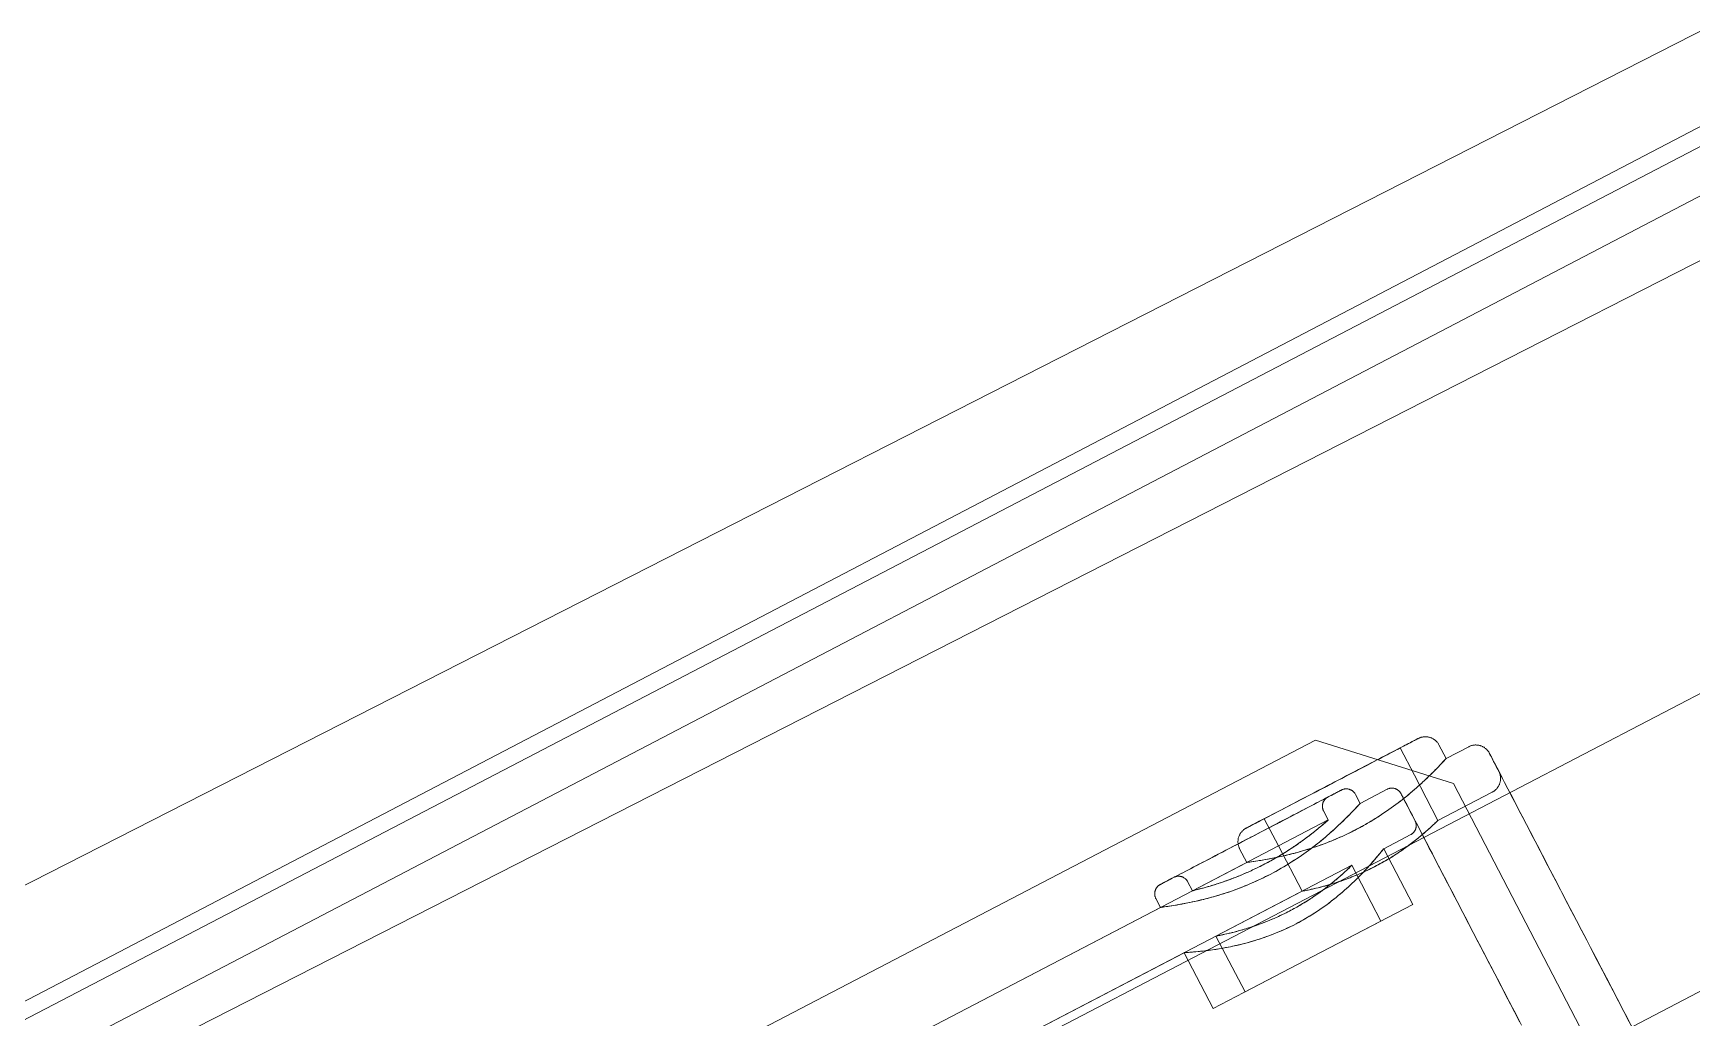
# Model space of a CAD drawing. Header units: metres. Extents: x 1753726 to 1755216, y 5920592 to 5921703.
# Drawn here: x 1754213.3514 to 1754213.5138, y 5921000.1656 to 5921000.2619 of the extents above; entities that cross this region are included whole.
import ezdxf

# ---------------------------------------------------------------- set-up
doc = ezdxf.new("R2010")
doc.units = ezdxf.units.M
for name, color, linetype, lineweight in [('A-DETL-____-OTLN', 2, 'Continuous', 9), ('A-FLOR-____-OTLN', 9, 'Continuous', 9), ('A-FLOR-HRAL-OTLN', 2, 'Continuous', 9), ('A-WALL-____-OTLN', 2, 'Continuous', 9), ('S-BEAM-____-OTLN', 7, 'Continuous', 9), ('S-FNDN-____-OTLN', 7, 'Continuous', 9)]:
    doc.layers.add(name, color=color, linetype=linetype, lineweight=lineweight)

# ---------------------------------------------------------------- blocks, each defined once
blk = doc.blocks.new('308492-ARUP-STTW-MOD-0400_rvt-1-X-ARUP-GL-HERNE_BAY_ALIGNMENT')
at = {"layer": 'A-FLOR-____-OTLN'}
for start, end in [(0, 180), (0, 180), (180, 0), (180, 0)]:
    blk.add_arc((1754213.51999, 5921000.25362), 3.35, start, end, dxfattribs=at)
at = {"layer": 'S-BEAM-____-OTLN'}
for radius, start, end in [(3.355, 0, 180), (3.355, 0, 180), (3.055, 0, 180), (3.055, 0, 180), (3.355, 180, 0), (3.355, 180, 0), (3.055, 180, 0), (3.055, 180, 0)]:
    blk.add_arc((1754213.51999, 5921000.25362), radius, start, end, dxfattribs=at)
at = {"layer": 'S-FNDN-____-OTLN'}
for radius, start, end in [(4.175, 23.95766, 203.95766), (4.175, 23.95766, 203.95766), (3.175, 23.95766, 203.95766), (3.175, 23.95766, 203.95766), (4.175, 203.95766, 23.95766), (4.175, 203.95766, 23.95766), (3.175, 203.95766, 23.95766), (3.175, 203.95766, 23.95766)]:
    blk.add_arc((1754213.52007, 5921000.25328), radius, start, end, dxfattribs=at)
blk = doc.blocks.new('Bell Out - Insitu8 - Bell Out - Insitu-4405573-X-ARUP-GL-HERNE_BAY_ALIGNMENT')
at = {"layer": 'A-WALL-____-OTLN'}
for radius, start, end in [(2.85, 0, 180), (2.85, 0, 180), (2.25, 0, 180), (2.25, 0, 180), (2.85, 180, 0), (2.85, 180, 0), (2.25, 180, 0), (2.25, 180, 0)]:
    blk.add_arc((-221.16511, -116.25671), radius, start, end, dxfattribs=at)
blk = doc.blocks.new('Bell Out - Insitu11 - Bell Out - Insitu-4408642-X-ARUP-GL-HERNE_BAY_ALIGNMENT')
at = {"layer": 'A-WALL-____-OTLN'}
for radius, start, end in [(2.85009, 40.8, 220.8), (2.62109, 40.8, 220.8), (2.25109, 40.8, 220.8), (2.25109, 40.8, 220.8), (2.85009, 220.8, 22.98702), (2.62109, 220.8, 10.45554), (2.25109, 220.8, 7.59986)]:
    blk.add_arc((-221.16479, -116.25694), radius, start, end, dxfattribs=at)
blk = doc.blocks.new('MH07 BENCHING - MH07 BENCHING-4517418-X-ARUP-GL-HERNE_BAY_ALIGNMENT')
at = {"layer": 'A-FLOR-____-OTLN'}
for start, end in [(0, 180), (180, 0), (225.67458, 0)]:
    blk.add_arc((-221.16479, -116.25671), 2.25, start, end, dxfattribs=at)
blk.add_open_spline([(-222.73694, -117.86632), (-222.67375, -117.8318), (-222.5474, -117.7627), (-222.35796, -117.65885), (-222.16859, -117.55481), (-221.97928, -117.45064), (-221.82151, -117.36376), (-221.69528, -117.29426), (-221.60056, -117.24218), (-221.5216, -117.19882), (-221.45839, -117.16416), (-221.41094, -117.13821), (-221.36345, -117.11229), (-221.31594, -117.08638), (-221.26839, -117.06052), (-221.22078, -117.03476), (-221.17313, -117.00906), (-221.12544, -116.98341), (-221.0777, -116.95786), (-221.02989, -116.93245), (-220.98202, -116.90716), (-220.91813, -116.87359), (-220.83809, -116.83194), (-220.75781, -116.7908), (-220.69346, -116.75812), (-220.64515, -116.73371), (-220.59677, -116.70941), (-220.54833, -116.68523), (-220.49985, -116.66113), (-220.45135, -116.63708), (-220.40283, -116.61309), (-220.35427, -116.58918), (-220.3057, -116.56532), (-220.25713, -116.54148), (-220.20858, -116.51768), (-220.14384, -116.48601), (-220.06291, -116.44646), (-219.96579, -116.39903), (-219.83631, -116.33581), (-219.7392, -116.28835), (-219.67447, -116.25671)], degree=3, knots=[0, 0, 0, 0, 0.0625, 0.125, 0.1875, 0.25, 0.3125, 0.34375, 0.375, 0.40625, 0.421875, 0.4375, 0.453125, 0.46875, 0.484375, 0.5, 0.515625, 0.53125, 0.546875, 0.5625, 0.578125, 0.59375, 0.625, 0.65625, 0.671875, 0.6875, 0.703125, 0.71875, 0.734375, 0.75, 0.765625, 0.78125, 0.796875, 0.8125, 0.828125, 0.84375, 0.875, 0.90625, 0.9375, 1, 1, 1, 1], dxfattribs=at)
blk = doc.blocks.new('PFC-Parallel Flange Channels _AS 3679_1_ - 150PFC-4829225-X-ARUP-GL-HERNE_BAY_ALIGNMENT')
at = {"layer": 'S-BEAM-____-OTLN'}
for p, q in [((2.2499, 0.0249), (-2.0522, 0.0249)), ((-2.0522, 0.0249), (2.2499, 0.0249)), ((2.2499, 0.0189), (-2.0522, 0.0189)), ((-2.0522, 0.0189), (2.2499, 0.0189)), ((-2.0522, -0.0501), (2.2499, -0.0501)), ((-2.0522, -0.0501), (2.2499, -0.0501)), ((-2.0522, -0.0501), (2.2499, -0.0501)), ((-2.0522, -0.0501), (2.2499, -0.0501))]:
    blk.add_line(p, q, dxfattribs=at)
blk = doc.blocks.new('Railing - CB10-TopMount-4761680-X-ARUP-GL-HERNE_BAY_ALIGNMENT')
at = {"layer": 'A-FLOR-HRAL-OTLN'}
for p, q in [((0.0375, -0.063), (0.0375, 0.063)), ((0.0375, 0.063), (0.0375, -0.063)), ((0.03, -0.04199), (0.03, 0.04199)), ((0.025, -0.055), (0.025, -0.0075)), ((0.03, -0.0515), (0.03, -0.011)), ((0.025, -0.04199), (0.025, -0.01658)), ((0.02499, -0.04198), (0.01884, -0.04198)), ((0.01884, -0.04198), (0.01884, -0.053)), ((0.03098, -0.04198), (0.02999, -0.04198)), ((0.025, -0.0455), (0.01884, -0.0455)), ((0.01884, -0.0455), (0.01884, -0.053)), ((0.025, -0.0605), (0.025, -0.0455)), ((0.03, -0.0605), (0.03, -0.0455)), ((0.03101, -0.0455), (0.03, -0.0455)), ((0.0315, -0.0515), (0.03, -0.0515)), ((0.01884, -0.053), (0.01884, -0.0605)), ((0.01884, -0.053), (0.01884, -0.06402)), ((0.03, -0.055), (0.025, -0.055)), ((0.033, -0.055), (0.03, -0.055)), ((0.033, -0.07), (0.033, -0.055)), ((0.033, -0.07), (0.033, -0.055)), ((0.01884, -0.0605), (0.025, -0.0605)), ((0.03, -0.0605), (0.03101, -0.0605)), ((0.0275, -0.073), (0.0375, -0.063)), ((0.0375, -0.063), (0.0275, -0.073)), ((0.01884, -0.06402), (0.02499, -0.06402)), ((0.025, -0.067), (0.025, -0.06401)), ((0.02999, -0.06402), (0.03098, -0.06402)), ((0.03, -0.067), (0.03, -0.06401)), ((0.025, -0.07), (0.03, -0.07)), ((0.025, -0.076), (0.025, -0.07)), ((0.03, -0.07), (0.033, -0.07)), ((-0.0275, -0.073), (0.0275, -0.073)), ((0.0275, -0.073), (-0.0275, -0.073)), ((0.03, -0.076), (0.03, -0.0735)), ((0.03, -0.0735), (0.0315, -0.0735))]:
    blk.add_line(p, q, dxfattribs=at)
at = {"layer": 'A-FLOR-HRAL-OTLN', "flags": 128}
for points in [[(0.03098, -0.04198), (0.03102, -0.04198), (0.03106, -0.04199), (0.0311, -0.04199), (0.03114, -0.042), (0.03118, -0.042), (0.03122, -0.04201), (0.03126, -0.04202), (0.0313, -0.04204), (0.03134, -0.04205), (0.03138, -0.04206), (0.03141, -0.04208), (0.03145, -0.0421), (0.03149, -0.04212), (0.03152, -0.04214), (0.03156, -0.04216), (0.03159, -0.04219), (0.03162, -0.04221), (0.03165, -0.04224), (0.03168, -0.04226), (0.03171, -0.04229), (0.03174, -0.04232), (0.03177, -0.04235), (0.03179, -0.04239), (0.03182, -0.04242), (0.03184, -0.04245), (0.03186, -0.04249), (0.03188, -0.04252), (0.0319, -0.04256), (0.03192, -0.0426), (0.03193, -0.04263), (0.03194, -0.04267), (0.03196, -0.04271), (0.03197, -0.04275), (0.03198, -0.04279), (0.03199, -0.04283), (0.03199, -0.04287), (0.032, -0.04291), (0.032, -0.04295), (0.032, -0.04299)], [(0.032, -0.04301), (0.032, -0.04304), (0.032, -0.04308), (0.032, -0.04313), (0.032, -0.0432), (0.032, -0.04329), (0.032, -0.04339), (0.032, -0.04351), (0.032, -0.04365), (0.032, -0.04379), (0.032, -0.04396), (0.032, -0.04413), (0.032, -0.04433), (0.032, -0.04453), (0.032, -0.04475), (0.032, -0.04498), (0.032, -0.04523), (0.032, -0.04549), (0.032, -0.04575), (0.032, -0.04604), (0.032, -0.04633), (0.032, -0.04663), (0.032, -0.04694), (0.032, -0.04727), (0.032, -0.0476), (0.032, -0.04794), (0.032, -0.04829), (0.032, -0.04865), (0.032, -0.04901), (0.032, -0.04938), (0.032, -0.04975), (0.032, -0.05013), (0.032, -0.05052), (0.032, -0.05091), (0.032, -0.0513), (0.032, -0.0517), (0.032, -0.05209), (0.032, -0.05249), (0.032, -0.05289), (0.032, -0.053)], [(0.032, -0.053), (0.032, -0.0526), (0.032, -0.0522), (0.032, -0.0518), (0.032, -0.05141), (0.032, -0.05101), (0.032, -0.05062), (0.032, -0.05024), (0.032, -0.04986), (0.032, -0.04948), (0.032, -0.04911), (0.032, -0.04874), (0.032, -0.04838), (0.032, -0.04803), (0.032, -0.04769), (0.032, -0.04736), (0.032, -0.04703), (0.032, -0.04671), (0.032, -0.04641), (0.032, -0.04611), (0.032, -0.04583), (0.032, -0.04556), (0.032, -0.0453), (0.032, -0.04505), (0.032, -0.04481), (0.032, -0.04459), (0.032, -0.04438), (0.032, -0.04418), (0.032, -0.044), (0.032, -0.04384), (0.032, -0.04368), (0.032, -0.04355), (0.032, -0.04342), (0.032, -0.04332), (0.032, -0.04323), (0.032, -0.04315), (0.032, -0.04309), (0.032, -0.04305), (0.032, -0.04302), (0.032, -0.04301)], [(0.032, -0.04451), (0.032, -0.04455), (0.032, -0.04458), (0.03199, -0.04462), (0.03199, -0.04466), (0.03198, -0.0447), (0.03197, -0.04474), (0.03196, -0.04478), (0.03195, -0.04482), (0.03194, -0.04486), (0.03192, -0.04489), (0.03191, -0.04493), (0.03189, -0.04496), (0.03187, -0.045), (0.03185, -0.04503), (0.03183, -0.04507), (0.0318, -0.0451), (0.03178, -0.04513), (0.03175, -0.04516), (0.03173, -0.04519), (0.0317, -0.04522), (0.03167, -0.04525), (0.03164, -0.04527), (0.03161, -0.0453), (0.03158, -0.04532), (0.03154, -0.04534), (0.03151, -0.04536), (0.03147, -0.04538), (0.03144, -0.0454), (0.0314, -0.04542), (0.03137, -0.04543), (0.03133, -0.04545), (0.03129, -0.04546), (0.03125, -0.04547), (0.03121, -0.04548), (0.03117, -0.04549), (0.03114, -0.04549), (0.0311, -0.0455), (0.03106, -0.0455), (0.03102, -0.0455)], [(0.0315, -0.0515), (0.03156, -0.0515), (0.03162, -0.05151), (0.03168, -0.05151), (0.03174, -0.05152), (0.0318, -0.05153), (0.03185, -0.05155), (0.03191, -0.05156), (0.03197, -0.05158), (0.03203, -0.0516), (0.03208, -0.05162), (0.03214, -0.05165), (0.03219, -0.05167), (0.03224, -0.0517), (0.03229, -0.05173), (0.03234, -0.05176), (0.03239, -0.0518), (0.03244, -0.05184), (0.03249, -0.05187), (0.03253, -0.05191), (0.03257, -0.05196), (0.03261, -0.052), (0.03265, -0.05205), (0.03269, -0.05209), (0.03272, -0.05214), (0.03276, -0.05219), (0.03279, -0.05224), (0.03282, -0.05229), (0.03285, -0.05235), (0.03287, -0.0524), (0.03289, -0.05246), (0.03291, -0.05251), (0.03293, -0.05257), (0.03295, -0.05263), (0.03296, -0.05269), (0.03297, -0.05274), (0.03298, -0.0528), (0.03299, -0.05286), (0.03299, -0.05292), (0.033, -0.05298), (0.033, -0.053)], [(0.032, -0.06299), (0.032, -0.06296), (0.032, -0.06292), (0.032, -0.06287), (0.032, -0.0628), (0.032, -0.06271), (0.032, -0.06261), (0.032, -0.06249), (0.032, -0.06235), (0.032, -0.06221), (0.032, -0.06204), (0.032, -0.06187), (0.032, -0.06167), (0.032, -0.06147), (0.032, -0.06125), (0.032, -0.06102), (0.032, -0.06077), (0.032, -0.06051), (0.032, -0.06025), (0.032, -0.05996), (0.032, -0.05967), (0.032, -0.05937), (0.032, -0.05906), (0.032, -0.05873), (0.032, -0.0584), (0.032, -0.05806), (0.032, -0.05771), (0.032, -0.05735), (0.032, -0.05699), (0.032, -0.05662), (0.032, -0.05625), (0.032, -0.05587), (0.032, -0.05548), (0.032, -0.05509), (0.032, -0.0547), (0.032, -0.0543), (0.032, -0.05391), (0.032, -0.05351), (0.032, -0.05311), (0.032, -0.053)], [(0.032, -0.053), (0.032, -0.0534), (0.032, -0.0538), (0.032, -0.0542), (0.032, -0.05459), (0.032, -0.05499), (0.032, -0.05538), (0.032, -0.05576), (0.032, -0.05614), (0.032, -0.05652), (0.032, -0.05689), (0.032, -0.05726), (0.032, -0.05762), (0.032, -0.05797), (0.032, -0.05831), (0.032, -0.05864), (0.032, -0.05897), (0.032, -0.05929), (0.032, -0.05959), (0.032, -0.05989), (0.032, -0.06017), (0.032, -0.06044), (0.032, -0.0607), (0.032, -0.06095), (0.032, -0.06119), (0.032, -0.06141), (0.032, -0.06162), (0.032, -0.06182), (0.032, -0.062), (0.032, -0.06216), (0.032, -0.06232), (0.032, -0.06245), (0.032, -0.06258), (0.032, -0.06268), (0.032, -0.06277), (0.032, -0.06285), (0.032, -0.06291), (0.032, -0.06295), (0.032, -0.06298), (0.032, -0.06299)], [(0.033, -0.072), (0.033, -0.07198), (0.033, -0.07194), (0.033, -0.07189), (0.033, -0.07182), (0.033, -0.07173), (0.033, -0.07164), (0.033, -0.07152), (0.033, -0.0714), (0.033, -0.07126), (0.033, -0.0711), (0.033, -0.07093), (0.033, -0.07075), (0.033, -0.07056), (0.033, -0.07035), (0.033, -0.07013), (0.033, -0.06989), (0.033, -0.06965), (0.033, -0.06939), (0.033, -0.06912), (0.033, -0.06885), (0.033, -0.06856), (0.033, -0.06826), (0.033, -0.06795), (0.033, -0.06764), (0.033, -0.06731), (0.033, -0.06698), (0.033, -0.06664), (0.033, -0.0663), (0.033, -0.06595), (0.033, -0.06559), (0.033, -0.06523), (0.033, -0.06486), (0.033, -0.06449), (0.033, -0.06412), (0.033, -0.06374), (0.033, -0.06336), (0.033, -0.06299), (0.033, -0.06261), (0.033, -0.06223), (0.033, -0.06185), (0.033, -0.06147), (0.033, -0.06109), (0.033, -0.06072), (0.033, -0.06034), (0.033, -0.05998), (0.033, -0.05961), (0.033, -0.05925), (0.033, -0.0589), (0.033, -0.05855), (0.033, -0.05821), (0.033, -0.05787), (0.033, -0.05754), (0.033, -0.05722), (0.033, -0.05691), (0.033, -0.05661), (0.033, -0.05631), (0.033, -0.05603), (0.033, -0.05576), (0.033, -0.05549), (0.033, -0.05524), (0.033, -0.055), (0.033, -0.05478), (0.033, -0.05456), (0.033, -0.05436), (0.033, -0.05417), (0.033, -0.05399), (0.033, -0.05383), (0.033, -0.05368), (0.033, -0.05355), (0.033, -0.05343), (0.033, -0.05332), (0.033, -0.05323), (0.033, -0.05316), (0.033, -0.05309), (0.033, -0.05305), (0.033, -0.05302), (0.033, -0.053)], [(0.033, -0.05301), (0.033, -0.05303), (0.033, -0.05307), (0.033, -0.05312), (0.033, -0.05319), (0.033, -0.05327), (0.033, -0.05337), (0.033, -0.05348), (0.033, -0.05361), (0.033, -0.05375), (0.033, -0.0539), (0.033, -0.05407), (0.033, -0.05426), (0.033, -0.05445), (0.033, -0.05466), (0.033, -0.05488), (0.033, -0.05511), (0.033, -0.05536), (0.033, -0.05561), (0.033, -0.05588), (0.033, -0.05616), (0.033, -0.05645), (0.033, -0.05675), (0.033, -0.05705), (0.033, -0.05737), (0.033, -0.05769), (0.033, -0.05802), (0.033, -0.05836), (0.033, -0.05871), (0.033, -0.05906), (0.033, -0.05942), (0.033, -0.05978), (0.033, -0.06014), (0.033, -0.06051), (0.033, -0.06089), (0.033, -0.06126), (0.033, -0.06164), (0.033, -0.06202), (0.033, -0.0624), (0.033, -0.06278), (0.033, -0.06316), (0.033, -0.06354), (0.033, -0.06392), (0.033, -0.06429), (0.033, -0.06466), (0.033, -0.06503), (0.033, -0.06539), (0.033, -0.06575), (0.033, -0.06611), (0.033, -0.06646), (0.033, -0.0668), (0.033, -0.06714), (0.033, -0.06746), (0.033, -0.06778), (0.033, -0.0681), (0.033, -0.0684), (0.033, -0.06869), (0.033, -0.06898), (0.033, -0.06925), (0.033, -0.06951), (0.033, -0.06976), (0.033, -0.07), (0.033, -0.07023), (0.033, -0.07044), (0.033, -0.07065), (0.033, -0.07084), (0.033, -0.07101), (0.033, -0.07117), (0.033, -0.07132), (0.033, -0.07146), (0.033, -0.07158), (0.033, -0.07168), (0.033, -0.07177), (0.033, -0.07185), (0.033, -0.07191), (0.033, -0.07196), (0.033, -0.07199), (0.033, -0.072)], [(0.03101, -0.0605), (0.03105, -0.0605), (0.03108, -0.0605), (0.03112, -0.06051), (0.03116, -0.06051), (0.0312, -0.06052), (0.03124, -0.06053), (0.03128, -0.06054), (0.03132, -0.06055), (0.03136, -0.06056), (0.03139, -0.06058), (0.03143, -0.06059), (0.03146, -0.06061), (0.0315, -0.06063), (0.03153, -0.06065), (0.03157, -0.06067), (0.0316, -0.0607), (0.03163, -0.06072), (0.03166, -0.06075), (0.03169, -0.06077), (0.03172, -0.0608), (0.03175, -0.06083), (0.03177, -0.06086), (0.0318, -0.06089), (0.03182, -0.06092), (0.03184, -0.06096), (0.03186, -0.06099), (0.03188, -0.06103), (0.0319, -0.06106), (0.03192, -0.0611), (0.03193, -0.06113), (0.03195, -0.06117), (0.03196, -0.06121), (0.03197, -0.06125), (0.03198, -0.06129), (0.03199, -0.06133), (0.03199, -0.06136), (0.032, -0.0614), (0.032, -0.06144), (0.032, -0.06148)], [(0.032, -0.063), (0.032, -0.06304), (0.032, -0.06308), (0.03199, -0.06312), (0.03199, -0.06316), (0.03198, -0.0632), (0.03197, -0.06324), (0.03196, -0.06328), (0.03195, -0.06332), (0.03193, -0.06336), (0.03192, -0.06339), (0.0319, -0.06343), (0.03188, -0.06347), (0.03187, -0.0635), (0.03184, -0.06354), (0.03182, -0.06357), (0.0318, -0.06361), (0.03177, -0.06364), (0.03175, -0.06367), (0.03172, -0.0637), (0.03169, -0.06373), (0.03166, -0.06376), (0.03163, -0.06378), (0.0316, -0.06381), (0.03156, -0.06383), (0.03153, -0.06385), (0.0315, -0.06388), (0.03146, -0.0639), (0.03142, -0.06391), (0.03139, -0.06393), (0.03135, -0.06395), (0.03131, -0.06396), (0.03127, -0.06397), (0.03123, -0.06398), (0.03119, -0.06399), (0.03115, -0.064), (0.03111, -0.06401), (0.03107, -0.06401), (0.03103, -0.06402), (0.03099, -0.06402)], [(0.029, -0.068), (0.02898, -0.068), (0.02891, -0.068), (0.02879, -0.068), (0.02863, -0.068), (0.02842, -0.068), (0.02817, -0.068), (0.02787, -0.068), (0.02753, -0.068), (0.02714, -0.068), (0.02671, -0.068), (0.02624, -0.068), (0.02572, -0.068), (0.02517, -0.068), (0.02457, -0.068), (0.02393, -0.068), (0.02326, -0.068), (0.02255, -0.068), (0.0218, -0.068), (0.02102, -0.068), (0.0202, -0.068), (0.01936, -0.068), (0.01848, -0.068), (0.01757, -0.068), (0.01663, -0.068), (0.01567, -0.068), (0.01468, -0.068), (0.01367, -0.068), (0.01263, -0.068), (0.01158, -0.068), (0.01051, -0.068), (0.00942, -0.068), (0.00831, -0.068), (0.0072, -0.068), (0.00607, -0.068), (0.00493, -0.068), (0.00378, -0.068)], [(0.00347, -0.068), (0.00462, -0.068), (0.00576, -0.068), (0.00689, -0.068), (0.00801, -0.068), (0.00912, -0.068), (0.01022, -0.068), (0.01129, -0.068), (0.01235, -0.068), (0.01339, -0.068), (0.01441, -0.068), (0.0154, -0.068), (0.01637, -0.068), (0.01732, -0.068), (0.01823, -0.068), (0.01912, -0.068), (0.01998, -0.068), (0.0208, -0.068), (0.02159, -0.068), (0.02235, -0.068), (0.02307, -0.068), (0.02376, -0.068), (0.0244, -0.068), (0.02501, -0.068), (0.02558, -0.068), (0.0261, -0.068), (0.02659, -0.068), (0.02703, -0.068), (0.02743, -0.068), (0.02778, -0.068), (0.02809, -0.068), (0.02836, -0.068), (0.02858, -0.068), (0.02875, -0.068), (0.02888, -0.068), (0.02896, -0.068), (0.029, -0.068)], [(0.026, -0.068), (0.02596, -0.068), (0.02592, -0.068), (0.02588, -0.06799), (0.02584, -0.06799), (0.0258, -0.06798), (0.02576, -0.06797), (0.02572, -0.06796), (0.02569, -0.06795), (0.02565, -0.06794), (0.02561, -0.06792), (0.02557, -0.0679), (0.02554, -0.06789), (0.0255, -0.06787), (0.02547, -0.06785), (0.02544, -0.06783), (0.0254, -0.0678), (0.02537, -0.06778), (0.02534, -0.06775), (0.02531, -0.06772), (0.02528, -0.0677), (0.02526, -0.06767), (0.02523, -0.06764), (0.0252, -0.06761), (0.02518, -0.06757), (0.02516, -0.06754), (0.02514, -0.06751), (0.02512, -0.06747), (0.0251, -0.06744), (0.02508, -0.0674), (0.02507, -0.06736), (0.02505, -0.06732), (0.02504, -0.06729), (0.02503, -0.06725), (0.02502, -0.06721), (0.02501, -0.06717), (0.02501, -0.06713), (0.025, -0.06709), (0.025, -0.06705), (0.025, -0.06701)], [(0.03, -0.067), (0.03, -0.06704), (0.03, -0.06708), (0.02999, -0.06712), (0.02999, -0.06716), (0.02998, -0.0672), (0.02997, -0.06724), (0.02996, -0.06728), (0.02995, -0.06731), (0.02994, -0.06735), (0.02992, -0.06739), (0.0299, -0.06743), (0.02989, -0.06746), (0.02987, -0.0675), (0.02985, -0.06753), (0.02983, -0.06756), (0.0298, -0.0676), (0.02978, -0.06763), (0.02975, -0.06766), (0.02972, -0.06769), (0.0297, -0.06772), (0.02967, -0.06774), (0.02964, -0.06777), (0.02961, -0.0678), (0.02957, -0.06782), (0.02954, -0.06784), (0.02951, -0.06786), (0.02947, -0.06788), (0.02944, -0.0679), (0.0294, -0.06792), (0.02936, -0.06793), (0.02932, -0.06795), (0.02929, -0.06796), (0.02925, -0.06797), (0.02921, -0.06798), (0.02917, -0.06799), (0.02913, -0.06799), (0.02909, -0.068), (0.02905, -0.068), (0.02901, -0.068)], [(0.033, -0.07201), (0.03299, -0.07207), (0.03299, -0.07213), (0.03298, -0.07219), (0.03298, -0.07225), (0.03297, -0.0723), (0.03295, -0.07236), (0.03294, -0.07242), (0.03292, -0.07248), (0.0329, -0.07253), (0.03288, -0.07259), (0.03285, -0.07264), (0.03283, -0.0727), (0.0328, -0.07275), (0.03277, -0.0728), (0.03273, -0.07285), (0.0327, -0.0729), (0.03266, -0.07295), (0.03262, -0.07299), (0.03258, -0.07304), (0.03254, -0.07308), (0.0325, -0.07312), (0.03245, -0.07316), (0.03241, -0.0732), (0.03236, -0.07323), (0.03231, -0.07327), (0.03226, -0.0733), (0.0322, -0.07333), (0.03215, -0.07335), (0.0321, -0.07338), (0.03204, -0.0734), (0.03199, -0.07342), (0.03193, -0.07344), (0.03187, -0.07346), (0.03181, -0.07347), (0.03175, -0.07348), (0.03169, -0.07349), (0.03163, -0.0735), (0.03158, -0.0735), (0.03152, -0.0735), (0.0315, -0.0735)], [(0.0265, -0.0775), (0.02644, -0.0775), (0.02638, -0.0775), (0.02632, -0.07749), (0.02626, -0.07748), (0.0262, -0.07747), (0.02614, -0.07746), (0.02609, -0.07744), (0.02603, -0.07743), (0.02597, -0.07741), (0.02592, -0.07738), (0.02586, -0.07736), (0.02581, -0.07733), (0.02575, -0.0773), (0.0257, -0.07727), (0.02565, -0.07724), (0.0256, -0.07721), (0.02556, -0.07717), (0.02551, -0.07713), (0.02547, -0.07709), (0.02542, -0.07705), (0.02538, -0.077), (0.02534, -0.07696), (0.02531, -0.07691), (0.02527, -0.07686), (0.02524, -0.07681), (0.02521, -0.07676), (0.02518, -0.07671), (0.02515, -0.07666), (0.02512, -0.0766), (0.0251, -0.07655), (0.02508, -0.07649), (0.02506, -0.07643), (0.02505, -0.07638), (0.02503, -0.07632), (0.02502, -0.07626), (0.02501, -0.0762), (0.02501, -0.07614), (0.025, -0.07608), (0.025, -0.07602), (0.025, -0.076)], [(0.03, -0.076), (0.03, -0.07606), (0.03, -0.07612), (0.02999, -0.07618), (0.02998, -0.07624), (0.02997, -0.0763), (0.02996, -0.07636), (0.02994, -0.07642), (0.02992, -0.07647), (0.0299, -0.07653), (0.02988, -0.07659), (0.02986, -0.07664), (0.02983, -0.0767), (0.0298, -0.07675), (0.02977, -0.0768), (0.02974, -0.07685), (0.0297, -0.0769), (0.02967, -0.07695), (0.02963, -0.07699), (0.02959, -0.07704), (0.02955, -0.07708), (0.0295, -0.07712), (0.02946, -0.07716), (0.02941, -0.0772), (0.02936, -0.07723), (0.02931, -0.07727), (0.02926, -0.0773), (0.02921, -0.07733), (0.02915, -0.07735), (0.0291, -0.07738), (0.02904, -0.0774), (0.02899, -0.07742), (0.02893, -0.07744), (0.02887, -0.07746), (0.02881, -0.07747), (0.02875, -0.07748), (0.0287, -0.07749), (0.02864, -0.0775), (0.02858, -0.0775), (0.02852, -0.0775), (0.0285, -0.0775)], [(-0.01443, -0.0775), (-0.01343, -0.0775), (-0.01242, -0.0775), (-0.01138, -0.0775), (-0.01033, -0.0775), (-0.00926, -0.0775), (-0.00817, -0.0775), (-0.00707, -0.0775), (-0.00596, -0.0775), (-0.00484, -0.0775), (-0.00372, -0.0775), (-0.00258, -0.0775), (-0.00145, -0.0775), (-0.00031, -0.0775), (0, -0.0775)], [(0, -0.0775), (-0.00114, -0.0775), (-0.00228, -0.0775), (-0.00341, -0.0775), (-0.00454, -0.0775), (-0.00566, -0.0775), (-0.00677, -0.0775), (-0.00788, -0.0775), (-0.00897, -0.0775), (-0.01004, -0.0775), (-0.0111, -0.0775), (-0.01214, -0.0775), (-0.01316, -0.0775), (-0.01416, -0.0775), (-0.01514, -0.0775)], [(0.0285, -0.0775), (0.02848, -0.0775), (0.02841, -0.0775), (0.0283, -0.0775), (0.02814, -0.0775), (0.02793, -0.0775), (0.02768, -0.0775), (0.02739, -0.0775), (0.02705, -0.0775), (0.02667, -0.0775), (0.02625, -0.0775), (0.02579, -0.0775), (0.02528, -0.0775), (0.02473, -0.0775), (0.02415, -0.0775), (0.02352, -0.0775), (0.02286, -0.0775), (0.02216, -0.0775), (0.02143, -0.0775), (0.02066, -0.0775), (0.01986, -0.0775), (0.01902, -0.0775), (0.01816, -0.0775), (0.01727, -0.0775), (0.01635, -0.0775), (0.0154, -0.0775), (0.01443, -0.0775), (0.01343, -0.0775), (0.01242, -0.0775), (0.01138, -0.0775), (0.01033, -0.0775), (0.00926, -0.0775), (0.00817, -0.0775), (0.00707, -0.0775), (0.00596, -0.0775), (0.00484, -0.0775), (0.00372, -0.0775), (0.00258, -0.0775), (0.00145, -0.0775), (0.00031, -0.0775), (0, -0.0775)], [(0, -0.0775), (0.00114, -0.0775), (0.00228, -0.0775), (0.00341, -0.0775), (0.00454, -0.0775), (0.00566, -0.0775), (0.00677, -0.0775), (0.00788, -0.0775), (0.00897, -0.0775), (0.01004, -0.0775), (0.0111, -0.0775), (0.01214, -0.0775), (0.01316, -0.0775), (0.01416, -0.0775), (0.01514, -0.0775), (0.01609, -0.0775), (0.01702, -0.0775), (0.01792, -0.0775), (0.01879, -0.0775), (0.01963, -0.0775), (0.02044, -0.0775), (0.02122, -0.0775), (0.02197, -0.0775), (0.02267, -0.0775), (0.02335, -0.0775), (0.02398, -0.0775), (0.02458, -0.0775), (0.02514, -0.0775), (0.02565, -0.0775), (0.02613, -0.0775), (0.02656, -0.0775), (0.02695, -0.0775), (0.0273, -0.0775), (0.02761, -0.0775), (0.02787, -0.0775), (0.02809, -0.0775), (0.02826, -0.0775), (0.02838, -0.0775), (0.02846, -0.0775), (0.0285, -0.0775)]]:
    blk.add_lwpolyline(points, dxfattribs=at)
at = {"layer": 'A-FLOR-HRAL-OTLN'}
for points, knots in [([(0.02244, -0.053), (0.02245, -0.05232), (0.0225, -0.05134), (0.02263, -0.0501), (0.0228, -0.0489), (0.0231, -0.04744), (0.02367, -0.04536), (0.02428, -0.0437), (0.02473, -0.04261), (0.02495, -0.0421), (0.025, -0.04199), (0.025, -0.04199)], [0, 0, 0, 0, 0.0555556, 0.0833333, 0.1111111, 0.1666667, 0.2222222, 0.3333333, 0.3888889, 0.4444444, 0.5000469, 0.5000469, 0.5000469, 0.5000469]), ([(0.025, -0.04199), (0.025, -0.04199), (0.02499, -0.04201), (0.02487, -0.04228), (0.02449, -0.04318), (0.02398, -0.04451), (0.02342, -0.04622), (0.02272, -0.04899), (0.02246, -0.05131), (0.02244, -0.053)], [0.5000476, 0.5000476, 0.5000476, 0.5000476, 0.5138889, 0.5833333, 0.6527778, 0.7222222, 0.7916667, 0.8611111, 1, 1, 1, 1]), ([(0.0279, -0.053), (0.02791, -0.05233), (0.02796, -0.05102), (0.02814, -0.0492), (0.02844, -0.04745), (0.0289, -0.04535), (0.0294, -0.04369), (0.02978, -0.04261), (0.02996, -0.04209), (0.03, -0.04199), (0.03, -0.04199)], [0, 0, 0, 0, 0.0555556, 0.1111111, 0.1666667, 0.2222222, 0.3333333, 0.3888889, 0.4444444, 0.4999538, 0.4999538, 0.4999538, 0.4999538]), ([(0.03, -0.04199), (0.03, -0.04199), (0.02999, -0.04201), (0.02989, -0.04228), (0.02958, -0.04317), (0.02916, -0.04451), (0.0287, -0.04622), (0.02812, -0.049), (0.02792, -0.05132), (0.0279, -0.053)], [0.4999546, 0.4999546, 0.4999546, 0.4999546, 0.5138889, 0.5833333, 0.6527778, 0.7222222, 0.7916667, 0.8611111, 1, 1, 1, 1]), ([(0.02385, -0.053), (0.02385, -0.05254), (0.02388, -0.05166), (0.02398, -0.05042), (0.02414, -0.04922), (0.02433, -0.04815), (0.02453, -0.04723), (0.02472, -0.04648), (0.02488, -0.04592), (0.02498, -0.04557), (0.025, -0.0455), (0.025, -0.0455)], [0, 0, 0, 0, 0.0555556, 0.1111111, 0.1666667, 0.2222222, 0.2777778, 0.3333333, 0.3888889, 0.4444444, 0.4999548, 0.4999548, 0.4999548, 0.4999548]), ([(0.025, -0.0455), (0.025, -0.0455), (0.025, -0.04551), (0.02498, -0.04557), (0.02491, -0.0458), (0.02477, -0.0463), (0.02453, -0.04722), (0.02428, -0.04839), (0.02397, -0.05028), (0.02385, -0.05186), (0.02385, -0.053)], [0.4999556, 0.4999556, 0.4999556, 0.4999556, 0.5138889, 0.5486111, 0.5833333, 0.6527778, 0.7222222, 0.7916667, 0.8611111, 1, 1, 1, 1]), ([(0.02905, -0.053), (0.02905, -0.05254), (0.02907, -0.05166), (0.02915, -0.05042), (0.02929, -0.04923), (0.02944, -0.04815), (0.02961, -0.04723), (0.02977, -0.04647), (0.0299, -0.04592), (0.02998, -0.04557), (0.03, -0.0455), (0.03, -0.0455)], [0, 0, 0, 0, 0.0555556, 0.1111111, 0.1666667, 0.2222222, 0.2777778, 0.3333333, 0.3888889, 0.4444444, 0.5000438, 0.5000438, 0.5000438, 0.5000438]), ([(0.03, -0.0455), (0.03, -0.0455), (0.03, -0.04551), (0.02998, -0.04557), (0.02993, -0.0458), (0.02981, -0.0463), (0.02961, -0.04721), (0.0294, -0.04838), (0.02914, -0.05029), (0.02905, -0.05186), (0.02905, -0.053)], [0.5000446, 0.5000446, 0.5000446, 0.5000446, 0.5138889, 0.5486111, 0.5833333, 0.6527778, 0.7222222, 0.7916667, 0.8611111, 1, 1, 1, 1]), ([(0.03, -0.0515), (0.03, -0.05152), (0.02983, -0.05196), (0.02928, -0.05359), (0.02879, -0.05539), (0.02844, -0.05695), (0.02815, -0.0587), (0.02798, -0.06034), (0.02791, -0.06176), (0.02791, -0.06299), (0.02795, -0.0642), (0.02808, -0.06575), (0.02836, -0.06766), (0.02879, -0.06963), (0.02925, -0.07128), (0.02979, -0.07297), (0.03, -0.07348), (0.03, -0.0735)], [0, 0, 0, 0, 0.111111, 0.222222, 0.277778, 0.333333, 0.388889, 0.444444, 0.479167, 0.513889, 0.548611, 0.583333, 0.652778, 0.722222, 0.791667, 0.861111, 1, 1, 1, 1]), ([(0.03, -0.0735), (0.03, -0.07349), (0.02983, -0.07305), (0.02928, -0.07141), (0.02879, -0.06961), (0.02844, -0.06805), (0.02815, -0.0663), (0.02798, -0.06467), (0.02791, -0.06324), (0.02791, -0.06201), (0.02795, -0.0608), (0.02808, -0.05926), (0.02836, -0.05734), (0.02879, -0.05537), (0.02925, -0.05372), (0.02979, -0.05204), (0.03, -0.05153), (0.03, -0.0515)], [0, 0, 0, 0, 0.111111, 0.222222, 0.277778, 0.333333, 0.388889, 0.444444, 0.479167, 0.513889, 0.548611, 0.583333, 0.652778, 0.722222, 0.791667, 0.861111, 1, 1, 1, 1]), ([(0.02244, -0.053), (0.02245, -0.05368), (0.0225, -0.05466), (0.02263, -0.0559), (0.0228, -0.0571), (0.0231, -0.05856), (0.02367, -0.06065), (0.02428, -0.0623), (0.02473, -0.06339), (0.02495, -0.0639), (0.025, -0.06401), (0.025, -0.06401)], [0, 0, 0, 0, 0.0555556, 0.0833333, 0.1111111, 0.1666667, 0.2222222, 0.3333333, 0.3888889, 0.4444444, 0.4999524, 0.4999524, 0.4999524, 0.4999524]), ([(0.025, -0.06401), (0.025, -0.06401), (0.02499, -0.06399), (0.02487, -0.06372), (0.02449, -0.06282), (0.02398, -0.06149), (0.02342, -0.05978), (0.02272, -0.05701), (0.02246, -0.05469), (0.02244, -0.053)], [0.4999531, 0.4999531, 0.4999531, 0.4999531, 0.5138889, 0.5833333, 0.6527778, 0.7222222, 0.7916667, 0.8611111, 1, 1, 1, 1]), ([(0.02385, -0.053), (0.02385, -0.05346), (0.02388, -0.05434), (0.02398, -0.05558), (0.02414, -0.05678), (0.02433, -0.05785), (0.02453, -0.05877), (0.02472, -0.05952), (0.02488, -0.06007), (0.02498, -0.06042), (0.025, -0.0605), (0.025, -0.0605)], [0, 0, 0, 0, 0.0555556, 0.1111111, 0.1666667, 0.2222222, 0.2777778, 0.3333333, 0.3888889, 0.4444444, 0.5000444, 0.5000444, 0.5000444, 0.5000444]), ([(0.025, -0.0605), (0.025, -0.0605), (0.025, -0.06049), (0.02498, -0.06043), (0.02491, -0.0602), (0.02477, -0.0597), (0.02453, -0.05878), (0.02428, -0.05762), (0.02397, -0.05572), (0.02385, -0.05414), (0.02385, -0.053)], [0.5000452, 0.5000452, 0.5000452, 0.5000452, 0.5138889, 0.5486111, 0.5833333, 0.6527778, 0.7222222, 0.7916667, 0.8611111, 1, 1, 1, 1]), ([(0.0279, -0.053), (0.02791, -0.05367), (0.02796, -0.05498), (0.02814, -0.0568), (0.02844, -0.05855), (0.0289, -0.06064), (0.0294, -0.06231), (0.02978, -0.06339), (0.02996, -0.06391), (0.03, -0.06401), (0.03, -0.06401)], [0, 0, 0, 0, 0.0555556, 0.1111111, 0.1666667, 0.2222222, 0.3333333, 0.3888889, 0.4444444, 0.5000454, 0.5000454, 0.5000454, 0.5000454]), ([(0.03, -0.06401), (0.03, -0.06401), (0.03, -0.064), (0.02996, -0.06391), (0.02984, -0.06357), (0.02958, -0.06283), (0.02916, -0.06149), (0.0287, -0.05978), (0.02812, -0.057), (0.02792, -0.05468), (0.0279, -0.053)], [0.5000462, 0.5000462, 0.5000462, 0.5000462, 0.5138889, 0.5486111, 0.5833333, 0.6527778, 0.7222222, 0.7916667, 0.8611111, 1, 1, 1, 1]), ([(0.02905, -0.053), (0.02905, -0.05346), (0.02907, -0.05434), (0.02915, -0.05558), (0.02929, -0.05677), (0.02944, -0.05785), (0.02961, -0.05877), (0.02977, -0.05953), (0.0299, -0.06008), (0.02998, -0.06043), (0.03, -0.0605), (0.03, -0.0605)], [0, 0, 0, 0, 0.0555556, 0.1111111, 0.1666667, 0.2222222, 0.2777778, 0.3333333, 0.3888889, 0.4444444, 0.4999554, 0.4999554, 0.4999554, 0.4999554]), ([(0.03, -0.0605), (0.03, -0.0605), (0.03, -0.06049), (0.02998, -0.06043), (0.02993, -0.0602), (0.02981, -0.0597), (0.02961, -0.05878), (0.0294, -0.05761), (0.02914, -0.05571), (0.02905, -0.05414), (0.02905, -0.053)], [0.4999562, 0.4999562, 0.4999562, 0.4999562, 0.5138889, 0.5486111, 0.5833333, 0.6527778, 0.7222222, 0.7916667, 0.8611111, 1, 1, 1, 1]), ([(0.025, -0.055), (0.025, -0.05502), (0.02489, -0.05536), (0.02458, -0.05652), (0.02433, -0.05764), (0.02409, -0.05899), (0.02394, -0.0603), (0.02387, -0.06135), (0.02384, -0.06245), (0.02386, -0.06372), (0.02398, -0.06509), (0.02414, -0.06628), (0.02433, -0.06735), (0.02453, -0.06828), (0.02472, -0.06902), (0.02488, -0.06959), (0.02497, -0.06991), (0.025, -0.07), (0.025, -0.07)], [-1, -1, -1, -1, -0.861111, -0.791667, -0.722222, -0.652778, -0.583333, -0.548611, -0.513889, -0.444444, -0.388889, -0.333333, -0.277778, -0.222222, -0.166667, -0.111111, -0.055556, 0, 0, 0, 0]), ([(0.025, -0.07), (0.025, -0.06999), (0.02489, -0.06964), (0.02458, -0.06849), (0.02433, -0.06736), (0.02409, -0.06602), (0.02394, -0.06471), (0.02387, -0.06366), (0.02384, -0.06256), (0.02386, -0.06129), (0.02398, -0.05992), (0.02414, -0.05872), (0.02433, -0.05766), (0.02453, -0.05673), (0.02472, -0.05598), (0.02488, -0.05542), (0.02497, -0.05509), (0.025, -0.05501), (0.025, -0.055)], [-1, -1, -1, -1, -0.861111, -0.791667, -0.722222, -0.652778, -0.583333, -0.548611, -0.513889, -0.444444, -0.388889, -0.333333, -0.277778, -0.222222, -0.166667, -0.111111, -0.055556, 0, 0, 0, 0])]:
    blk.add_open_spline(points, degree=3, knots=knots, dxfattribs=at)
blk = doc.blocks.new('Railing - Railing-4969026-X-ARUP-GL-HERNE_BAY_ALIGNMENT')
at = {"layer": 'A-FLOR-HRAL-OTLN'}
blk.add_line((-219.23984, -115.3078), (-223.03135, -117.28267), dxfattribs=at)
blk.add_line((-219.23984, -115.3078), (-223.03135, -117.28267), dxfattribs=at)
at = {"rotation": 117.5134765190942}
blk.add_blockref('Railing - CB10-TopMount-4761680-X-ARUP-GL-HERNE_BAY_ALIGNMENT', (-221.24639, -116.38018), dxfattribs=at)
blk = doc.blocks.new('308492-ARUP-STPW-MOD-1900_rvt-1-X-ARUP-GL-HERNE_BAY_ALIGNMENT')
at = {"layer": 'A-DETL-____-OTLN'}
for p, q in [((1754215.58762, 5921001.33057), (1754211.45236, 5920999.17666)), ((1754211.52349, 5920999.21371), (1754215.51648, 5921001.29352))]:
    blk.add_line(p, q, dxfattribs=at)
at = {"layer": 'A-FLOR-____-OTLN'}
for p, q in [((1754215.8323, 5921001.44302), (1754211.19996, 5920999.08273)), ((1754211.19996, 5920999.08273), (1754215.8323, 5921001.44302)), ((1754211.20887, 5920999.06482), (1754215.84081, 5921001.42491)), ((1754215.84081, 5921001.42491), (1754211.20887, 5920999.06482)), ((1754211.52446, 5920999.21421), (1754215.51552, 5921001.29302)), ((1754215.51552, 5921001.29302), (1754211.52446, 5920999.21421))]:
    blk.add_line(p, q, dxfattribs=at)
for centre, radius, start, end in [((1754213.51999, 5921000.25362), 3.35, 0, 180), ((1754213.51999, 5921000.25362), 3.35, 0, 180), ((1754213.51999, 5921000.25362), 2.62, 27.61368, 206.35576), ((1754213.51999, 5921000.25362), 2.62, 27.61368, 206.35576), ((1754213.52002, 5921000.25331), 2.62, 207.63651, 26.27725), ((1754213.52002, 5921000.25331), 2.62, 207.63651, 26.27725), ((1754213.51999, 5921000.25362), 2.25, 220.8, 27.51348), ((1754213.51999, 5921000.25362), 2.25, 220.8, 27.51348), ((1754213.51999, 5921000.25362), 3.35, 180, 0), ((1754213.51999, 5921000.25362), 3.35, 180, 0)]:
    blk.add_arc(centre, radius, start, end, dxfattribs=at)
at = {"layer": 'A-WALL-____-OTLN'}
for centre, radius, start, end in [((1754213.51999, 5921000.25362), 2.62, 40.8, 220.8), ((1754213.51999, 5921000.25362), 2.62, 40.8, 220.8), ((1754213.51999, 5921000.25362), 2.62, 40.8, 220.8), ((1754213.51999, 5921000.25362), 2.62, 40.8, 220.8), ((1754213.51999, 5921000.25362), 2.62, 40.8, 220.8), ((1754213.51999, 5921000.25362), 2.62, 40.8, 220.8), ((1754213.51968, 5921000.25385), 2.62, 325.7646, 145.7646), ((1754213.51968, 5921000.25385), 2.62, 325.7646, 145.7646), ((1754213.51999, 5921000.25362), 2.25, 40.8, 220.8), ((1754213.51999, 5921000.25362), 2.25, 40.8, 220.8), ((1754213.51999, 5921000.25362), 2.25, 40.8, 220.8), ((1754213.51999, 5921000.25362), 2.25, 40.8, 220.8), ((1754213.51999, 5921000.25362), 2.25, 40.8, 220.8), ((1754213.51999, 5921000.25362), 2.25, 40.8, 220.8), ((1754213.51999, 5921000.25362), 2.62, 220.8, 40.8), ((1754213.51999, 5921000.25362), 2.62, 220.8, 40.8), ((1754213.51999, 5921000.25362), 2.62, 220.8, 40.8), ((1754213.51999, 5921000.25362), 2.62, 220.8, 40.8), ((1754213.51999, 5921000.25362), 2.62, 220.8, 40.8), ((1754213.51968, 5921000.25385), 2.62, 145.7646, 325.7646), ((1754213.51968, 5921000.25385), 2.62, 145.7646, 325.7646), ((1754213.51999, 5921000.25362), 2.25, 220.8, 40.8), ((1754213.51999, 5921000.25362), 2.25, 220.8, 40.8), ((1754213.51999, 5921000.25362), 2.25, 220.8, 40.8), ((1754213.51999, 5921000.25362), 2.25, 220.8, 40.8), ((1754213.51999, 5921000.25362), 2.25, 220.8, 40.8), ((1754213.51999, 5921000.25362), 2.62, 220.8, 10.42349)]:
    blk.add_arc(centre, radius, start, end, dxfattribs=at)
at = {"layer": 'A-FLOR-____-OTLN'}
blk.add_blockref('MH07 BENCHING - MH07 BENCHING-4517418-X-ARUP-GL-HERNE_BAY_ALIGNMENT', (1754434.68478, 5921116.51055), dxfattribs=at)
at = {"layer": 'A-FLOR-HRAL-OTLN'}
blk.add_blockref('Railing - Railing-4969026-X-ARUP-GL-HERNE_BAY_ALIGNMENT', (1754434.68478, 5921116.51055), dxfattribs=at)
at = {"layer": 'A-WALL-____-OTLN'}
for name in ['Bell Out - Insitu8 - Bell Out - Insitu-4405573-X-ARUP-GL-HERNE_BAY_ALIGNMENT', 'Bell Out - Insitu11 - Bell Out - Insitu-4408642-X-ARUP-GL-HERNE_BAY_ALIGNMENT']:
    blk.add_blockref(name, (1754434.68478, 5921116.51055), dxfattribs=at)
at = {"layer": 'S-BEAM-____-OTLN', "rotation": 27.55770551662465}
blk.add_blockref('PFC-Parallel Flange Channels _AS 3679_1_ - 150PFC-4829225-X-ARUP-GL-HERNE_BAY_ALIGNMENT', (1754213.52966, 5921000.23254), dxfattribs=at)

msp = doc.modelspace()

# ---------------------------------------------------------------- block references
for name in ['308492-ARUP-STPW-MOD-1900_rvt-1-X-ARUP-GL-HERNE_BAY_ALIGNMENT', '308492-ARUP-STTW-MOD-0400_rvt-1-X-ARUP-GL-HERNE_BAY_ALIGNMENT']:
    msp.add_blockref(name, (0, 0))

doc.saveas('drawing.dxf')
